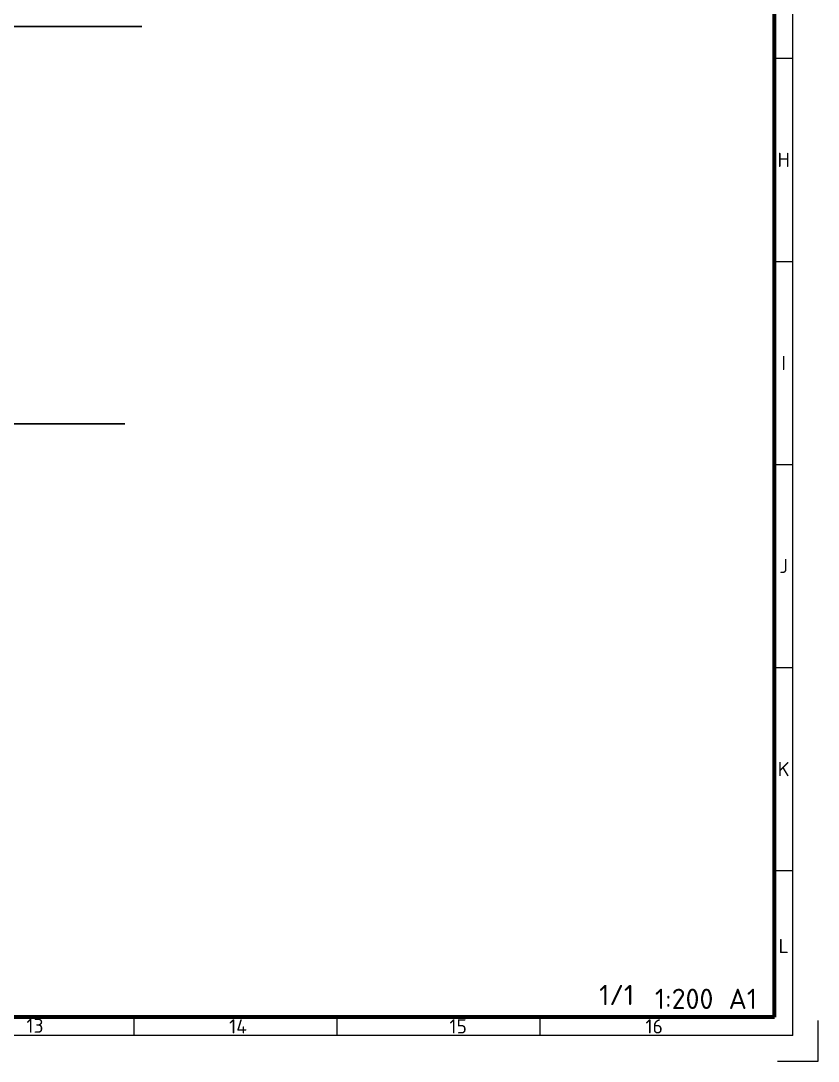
# Paper-space layout 'Layout1' of a CAD drawing. Header units: millimetres. Extents: x 340 to 1181, y -1 to 593.
# Drawn here: x 984.5 to 1180.8, y -1 to 255.1 of the extents above; entities that cross this region are included whole.
import ezdxf
from ezdxf.enums import TextEntityAlignment as Align

# ---------------------------------------------------------------- set-up
doc = ezdxf.new("R2010")
doc.units = ezdxf.units.MM
doc.layers.add('00_Paper_Layout_ Text', color=7, linetype='Continuous')
doc.layers.add('SLEHTI1', color=7, linetype='Continuous')
doc.layers.add('00_Paper_Layout_Thick', color=7, linetype='Continuous', lineweight=70)
doc.layers.add('00_Paper_Layout_Thin', color=7, linetype='Continuous', lineweight=25)
doc.styles.add('S000 H00', font='isocpeur.ttf')
doc.styles.add('S001 H25', font='isocpeur.ttf', dxfattribs={"height": 2.5})

# ---------------------------------------------------------------- blocks, each defined once
blk = doc.blocks.new('C-Job Border A1 LANDSCAPE')
at = {"layer": '00_Paper_Layout_Thick'}
for q in [(830.25, 583), (21, 10.82)]:
    blk.add_line((830.25, 10.82), q, dxfattribs=at)
at = {"layer": '00_Paper_Layout_Thin'}
for p, q in [((834.75, 6.32), (834.75, 587.5)), ((830.25, 246.91), (834.75, 246.91)), ((830.25, 196.91), (834.75, 196.91)), ((830.25, 146.91), (834.75, 146.91)), ((830.25, 96.91), (834.75, 96.91)), ((830.25, 46.91), (834.75, 46.91)), ((672.5, 10.82), (672.5, 6.32)), ((722.5, 10.82), (722.5, 6.32)), ((772.5, 11), (772.5, 6.32)), ((841, 0), (841, 10)), ((834.75, 6.32), (16.5, 6.32)), ((830.97, 0), (841, 0))]:
    blk.add_line(p, q, dxfattribs=at)
at = {"layer": '00_Paper_Layout_ Text', "style": 'S000 H00'}
for s, p in [('H', (832.5, 221.91)), ('I', (832.5, 171.91)), ('J', (832.5, 121.91)), ('K', (832.5, 71.91)), ('L', (832.5, 28.37)), ('13', (648.18, 8.73)), ('14', (698.18, 8.57)), ('15', (752.36, 8.57)), ('16', (800.62, 8.57))]:
    blk.add_text(s, height=3.5, dxfattribs=at).set_placement(p, align=Align.MIDDLE_CENTER)

psp = doc.layouts.get("Layout1")

# ---------------------------------------------------------------- linework, layer by layer
at = {"layer": 'SLEHTI1', "color": 52, "linetype": 'Continuous', "lineweight": -3}
for points in [[(875.15, 253.71), (1014.28, 253.71), (876.03, 253.71)], [(983.65, 253.71), (984.53, 253.71), (985.4, 253.71), (986.28, 253.71), (987.15, 253.71), (988.03, 253.71), (988.9, 253.71), (989.78, 253.71), (990.65, 253.71), (991.53, 253.71), (992.4, 253.71), (993.28, 253.71), (994.15, 253.71), (995.03, 253.71), (995.9, 253.71), (996.78, 253.71), (997.65, 253.71), (998.53, 253.71), (999.4, 253.71), (1000.28, 253.71), (1001.15, 253.71), (1002.03, 253.71), (1002.9, 253.71), (1003.78, 253.71), (1004.65, 253.71), (1005.53, 253.71), (1006.4, 253.71), (1007.28, 253.71), (1008.15, 253.71), (1009.03, 253.71), (1009.9, 253.71), (1010.78, 253.71), (1011.65, 253.71), (1012.53, 253.71), (1013.4, 253.71), (878.84, 253.71)]]:
    psp.add_lwpolyline(points, dxfattribs=at)
at = {"layer": 'SLEHTI1', "color": 1, "linetype": 'Continuous', "lineweight": -3}
psp.add_lwpolyline([(983.89, 155.89), (984.77, 155.89), (985.64, 155.89), (986.52, 155.89), (987.39, 155.89), (988.27, 155.89), (989.14, 155.89), (990.02, 155.89), (990.89, 155.89), (991.77, 155.89), (992.64, 155.89), (993.52, 155.89), (994.39, 155.89), (995.27, 155.89), (996.14, 155.89), (997.02, 155.89), (997.89, 155.89), (998.77, 155.89), (999.64, 155.89), (1000.52, 155.89), (1001.39, 155.89), (1002.27, 155.89), (1003.14, 155.89), (1004.02, 155.89), (1004.89, 155.89), (1005.77, 155.89), (1006.64, 155.89), (1007.52, 155.89), (1008.39, 155.89), (1009.27, 155.89), (1010.14, 155.89), (970.33, 155.89), (991.33, 155.89), (992.21, 155.89), (970.77, 155.89)], dxfattribs=at)

# ---------------------------------------------------------------- block references
at = {"layer": '00_Paper_Layout_Thin'}
psp.add_blockref('C-Job Border A1 LANDSCAPE', (339.8, -1.01), dxfattribs=at)

# ---------------------------------------------------------------- texts
at = {"layer": '00_Paper_Layout_ Text', "style": 'S001 H25'}
for tag, text, p in [('1/1', 'A1-L', (1131.18, 12.79)), ('1:200', '-', (1147.8, 11.83)), ('A1', 'A4', (1162.25, 11.83))]:
    psp.add_attdef(tag, text=text, height=5, dxfattribs=at).set_placement(p, align=Align.CENTER)

doc.saveas('drawing.dxf')
